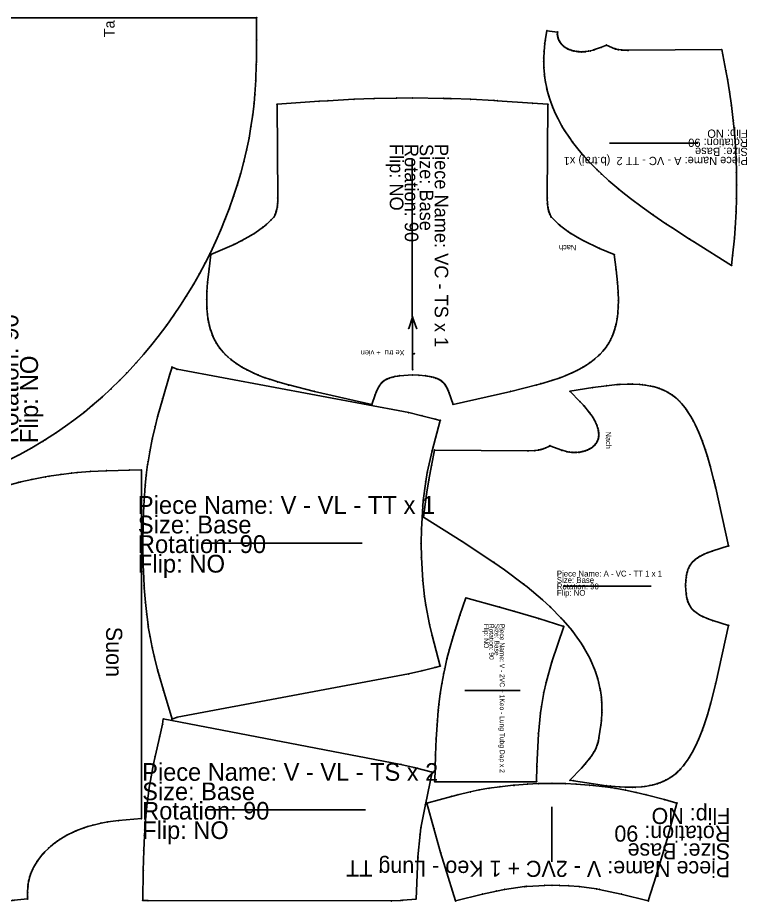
# Model space of a CAD drawing. Header units: metres. Extents: x 1 to 2725, y -3 to 1649.
# Drawn here: x 1363 to 2725, y -3 to 1649 of the extents above; entities that cross this region are included whole.
import ezdxf

# ---------------------------------------------------------------- set-up
doc = ezdxf.new("R2010")
doc.units = ezdxf.units.M

# ---------------------------------------------------------------- blocks, each defined once
blk = doc.blocks.new('5')
at = {"layer": '1'}
blk.add_lwpolyline([(1593.8, 805.4), (1593.8, 155.1), (1551.3, 151.4), (1531.1, 148.7), (1518.6, 146.5), (1503.7, 143), (1494.1, 140.3), (1488, 138.3), (1471.6, 132.1), (1467.4, 130.2), (1454.9, 124.1), (1451.2, 122), (1440.4, 115.4), (1437, 113), (1432.4, 109.7), (1424.3, 103.2), (1420.7, 100), (1413.4, 92.7), (1410.9, 90), (1410, 89), (1401.8, 78.7), (1399.8, 75.8), (1399.2, 75), (1394.3, 67), (1392.7, 64), (1390.6, 59.8), (1388.6, 55.2), (1387.4, 52.5), (1385.5, 46.9), (1384.7, 44), (1384, 41.1), (1383.3, 38.2), (1382.3, 32.1), (1382, 29.1), (1381.9, 27.5), (1381.4, 17.4), (1381.4, 8.7), (1381.5, 5), (1356.3, 2.5), (1353, 2.3), (1335, 1.3), (1321.6, 1.3), (731, 1.3), (731.3, 31.6), (732, 54.1), (733.1, 75), (734.3, 90.9), (736.8, 115.4), (738.3, 127.5), (741.9, 152.4), (746.3, 177.7), (750.7, 199.5), (755.3, 219.5), (757.4, 227.5), (762.9, 248), (768.5, 266.4), (771.8, 276.6), (779.2, 297.4), (785.9, 314.4), (790.2, 324.6), (798.5, 343.2), (808.3, 363), (813.1, 372.3), (823.3, 390.8), (835.1, 410.4), (842.5, 422), (855.7, 441.6), (869.6, 460.8), (870.6, 462.2), (884.4, 480), (900, 498.8), (904.7, 504.2), (919.9, 521.2), (937.2, 539.4), (941.9, 544.1), (959.1, 560.9), (978.2, 578.4), (981.8, 581.7), (1002.1, 599), (1022.8, 615.6), (1024.3, 616.8), (1044.1, 631.7), (1066, 647.3), (1069.1, 649.4), (1088.6, 662.3), (1111.6, 676.7), (1115.8, 679.2), (1135.2, 690.5), (1159.2, 703.6), (1164.2, 706.2), (1188.4, 718.4), (1213.1, 729.9), (1213.9, 730.3), (1238, 740.6), (1263.2, 750.6), (1264.8, 751.2), (1288.4, 759.6), (1313.8, 767.9), (1316.5, 768.8), (1339, 775.3), (1364.3, 781.9), (1368.7, 783), (1389.3, 787.6), (1414.3, 792.4), (1421.3, 793.6), (1443.9, 797), (1463.5, 799.5), (1473.7, 800.5), (1498.3, 802.4), (1528.3, 803.9), (1529, 803.9), (1571.3, 805)], close=True, dxfattribs=at)
at = {"layer": '2'}
for p in [(1593.8, 805.4), (1593.8, 155.1), (731, 1.3), (1321.6, 1.3), (1335, 1.3), (1381.5, 5)]:
    blk.add_point(p, dxfattribs=at)
at = {"layer": '3'}
for p in [(1421.3, 793.6), (1443.9, 797), (1463.5, 799.5), (1473.7, 800.5), (1498.3, 802.4), (1528.3, 803.9), (1529, 803.9), (1571.3, 805), (1364.3, 781.9), (1368.7, 783), (1389.3, 787.6), (1414.3, 792.4), (1313.8, 767.9), (1316.5, 768.8), (1339, 775.3), (1263.2, 750.6), (1264.8, 751.2), (1288.4, 759.6), (1213.1, 729.9), (1213.9, 730.3), (1238, 740.6), (1188.4, 718.4), (1159.2, 703.6), (1164.2, 706.2), (1115.8, 679.2), (1135.2, 690.5), (1088.6, 662.3), (1111.6, 676.7), (1066, 647.3), (1069.1, 649.4), (1044.1, 631.7), (1022.8, 615.6), (1024.3, 616.8), (1002.1, 599), (978.2, 578.4), (981.8, 581.7), (959.1, 560.9), (937.2, 539.4), (941.9, 544.1), (919.9, 521.2), (900, 498.8), (904.7, 504.2), (884.4, 480), (869.6, 460.8), (870.6, 462.2), (855.7, 441.6), (842.5, 422), (835.1, 410.4), (823.3, 390.8), (813.1, 372.3), (808.3, 363), (798.5, 343.2), (785.9, 314.4), (790.2, 324.6), (779.2, 297.4), (768.5, 266.4), (771.8, 276.6), (762.9, 248), (755.3, 219.5), (757.4, 227.5), (750.7, 199.5), (746.3, 177.7), (741.9, 152.4), (1531.1, 148.7), (1551.3, 151.4), (1488, 138.3), (1494.1, 140.3), (1503.7, 143), (1518.6, 146.5), (738.3, 127.5), (1451.2, 122), (1454.9, 124.1), (1467.4, 130.2), (1471.6, 132.1), (736.8, 115.4), (1420.7, 100), (1424.3, 103.2), (1432.4, 109.7), (1437, 113), (1440.4, 115.4), (734.3, 90.9), (1410, 89), (1410.9, 90), (1413.4, 92.7), (733.1, 75), (1394.3, 67), (1399.2, 75), (1399.8, 75.8), (1401.8, 78.7), (732, 54.1), (1387.4, 52.5), (1388.6, 55.2), (1390.6, 59.8), (1392.7, 64), (1383.3, 38.2), (1384, 41.1), (1384.7, 44), (1385.5, 46.9), (731.3, 31.6), (1381.4, 17.4), (1381.9, 27.5), (1382, 29.1), (1382.3, 32.1), (1353, 2.3), (1356.3, 2.5), (1381.4, 8.7)]:
    blk.add_point(p, dxfattribs=at)
at = {"layer": '7'}
blk.add_line((1165, 554.4), (1165, 148.6), dxfattribs=at)
at = {"layer": '1'}
for s, height, p in [('Flip: NO', 32.92, (1110.7, 667.5)), ('Rotation: 90', 32.916, (1146.9, 667.5)), ('Size: Base', 32.92, (1183.1, 667.5)), ('Piece Name: V - VC - Tung TS x 2', 32.916, (1219.3, 667.5))]:
    blk.add_text(s, height=height, rotation=270.0001, dxfattribs=at).set_placement(p)
at = {"layer": '8'}
for s, height, p in [('Suon', 30, (1528, 512.7)), ('Dap Ly ', 70, (1228.1, 446.2))]:
    blk.add_text(s, height=height, rotation=270, dxfattribs=at).set_placement(p)
blk = doc.blocks.new('6')
at = {"layer": '1'}
blk.add_lwpolyline([(1808.7, 1648.8), (1808.8, 1607.3), (1808.3, 1565.9), (1808.2, 1561.9), (1807.2, 1532.1), (1805.6, 1506.1), (1804.1, 1489.4), (1801.6, 1467.6), (1798.3, 1445.6), (1794.6, 1424.4), (1790, 1402), (1785, 1380.4), (1779.2, 1358.6), (1772.6, 1336.3), (1765.9, 1315.7), (1757.6, 1292.1), (1750.4, 1273.4), (1741.9, 1252.9), (1732.6, 1231.8), (1721.9, 1209.3), (1712.7, 1191), (1702, 1171.2), (1690.7, 1151.3), (1677.4, 1129.3), (1666.8, 1112.7), (1653.7, 1093.2), (1641, 1075.4), (1625.1, 1054.2), (1613.4, 1039.5), (1598.1, 1021.1), (1584.2, 1005.2), (1566.3, 985.9), (1553.4, 972.6), (1536.9, 956.5), (1521, 941.9), (1502.6, 925.8), (1487.3, 913.2), (1467.4, 897.9), (1452.1, 886.7), (1435.3, 875.1), (1414.8, 861.8), (1410.1, 858.9), (1389, 846.4), (1366.7, 834), (1362.1, 831.6), (1339.6, 820.3), (1316.7, 809.6), (1312.3, 807.6), (1289.1, 797.9), (1265.8, 789), (1260.8, 787.2), (1237.8, 779.4), (1214.3, 772.4), (1208.1, 770.6), (1186, 765), (1162.6, 759.7), (1136.7, 754.7), (1116.7, 751.4), (1088.5, 747.5), (1070.6, 745.4), (1042, 742.7), (1024.4, 741.4), (999.6, 739.9), (993.4, 739.6), (964, 738.9), (948.3, 738.7), (886.4, 738.2), (886.4, 1388.8), (935.1, 1390.8), (973.3, 1394), (984.4, 1395.6), (1008, 1400), (1010.4, 1400.5), (1033, 1407), (1037.7, 1408.6), (1046.2, 1411.9), (1055, 1415.7), (1064.6, 1420.5), (1070.3, 1423.6), (1077.1, 1427.8), (1082, 1431.1), (1089.5, 1436.7), (1092.3, 1439), (1097.5, 1443.6), (1100, 1446.1), (1104.5, 1450.9), (1106.7, 1453.4), (1110.5, 1458.2), (1112.6, 1461.2), (1116.2, 1466.8), (1117.9, 1469.6), (1120.4, 1474.4), (1122.5, 1478.7), (1125.4, 1485.4), (1128, 1492.4), (1130.2, 1499.5), (1132.2, 1507.3), (1133.2, 1511.6), (1135.3, 1523.7), (1136.3, 1531.3), (1137.7, 1550.4), (1140.2, 1628.1), (1140.6, 1648.8)], close=True, dxfattribs=at)
at = {"layer": '2'}
for p in [(1140.6, 1648.8), (1808.7, 1648.8), (886.4, 1388.8), (886.4, 738.2)]:
    blk.add_point(p, dxfattribs=at)
at = {"layer": '3'}
for p in [(1140.2, 1628.1), (1808.8, 1607.3), (1808.2, 1561.9), (1808.3, 1565.9), (1137.7, 1550.4), (1135.3, 1523.7), (1136.3, 1531.3), (1807.2, 1532.1), (1132.2, 1507.3), (1133.2, 1511.6), (1805.6, 1506.1), (1128, 1492.4), (1130.2, 1499.5), (1804.1, 1489.4), (1120.4, 1474.4), (1122.5, 1478.7), (1125.4, 1485.4), (1110.5, 1458.2), (1112.6, 1461.2), (1116.2, 1466.8), (1117.9, 1469.6), (1801.6, 1467.6), (1092.3, 1439), (1097.5, 1443.6), (1100, 1446.1), (1104.5, 1450.9), (1106.7, 1453.4), (1798.3, 1445.6), (1070.3, 1423.6), (1077.1, 1427.8), (1082, 1431.1), (1089.5, 1436.7), (1794.6, 1424.4), (1033, 1407), (1037.7, 1408.6), (1046.2, 1411.9), (1055, 1415.7), (1064.6, 1420.5), (935.1, 1390.8), (973.3, 1394), (984.4, 1395.6), (1008, 1400), (1010.4, 1400.5), (1790, 1402), (1785, 1380.4), (1779.2, 1358.6), (1772.6, 1336.3), (1765.9, 1315.7), (1757.6, 1292.1), (1750.4, 1273.4), (1741.9, 1252.9), (1732.6, 1231.8), (1721.9, 1209.3), (1712.7, 1191), (1702, 1171.2), (1690.7, 1151.3), (1677.4, 1129.3), (1666.8, 1112.7), (1653.7, 1093.2), (1641, 1075.4), (1625.1, 1054.2), (1613.4, 1039.5), (1598.1, 1021.1), (1584.2, 1005.2), (1566.3, 985.9), (1553.4, 972.6), (1521, 941.9), (1536.9, 956.5), (1502.6, 925.8), (1487.3, 913.2), (1467.4, 897.9), (1452.1, 886.7), (1414.8, 861.8), (1435.3, 875.1), (1389, 846.4), (1410.1, 858.9), (1362.1, 831.6), (1366.7, 834), (1316.7, 809.6), (1339.6, 820.3), (1289.1, 797.9), (1312.3, 807.6), (1237.8, 779.4), (1260.8, 787.2), (1265.8, 789), (1186, 765), (1208.1, 770.6), (1214.3, 772.4), (1070.6, 745.4), (1088.5, 747.5), (1116.7, 751.4), (1136.7, 754.7), (1162.6, 759.7), (948.3, 738.7), (964, 738.9), (993.4, 739.6), (999.6, 739.9), (1024.4, 741.4), (1042, 742.7)]:
    blk.add_point(p, dxfattribs=at)
at = {"layer": '4'}
blk.add_point((1136.3, 1531.3, 7), dxfattribs=at)
at = {"layer": '7'}
blk.add_line((1345.7, 980.2), (1345.7, 1470.4), dxfattribs=at)
at = {"layer": '1'}
for s, p in [('Piece Name: V - VC - Tung Dap TT  x 1', (1290.6, 854.9)), ('Rotation: 90', (1364.1, 854.9)), ('Size: Base', (1327.3, 854.9)), ('Flip: NO', (1400.8, 854.9))]:
    blk.add_text(s, height=33.4, rotation=90, dxfattribs=at).set_placement(p)
at = {"layer": '8'}
for s, height, p in [('Ta ', 20, (1543.7, 1612.4)), ('Dap ly', 70, (1213.2, 1069.2)), ('Suon', 50, (987.7, 988.2))]:
    blk.add_text(s, height=height, rotation=90, dxfattribs=at).set_placement(p)
blk = doc.blocks.new('7')
at = {"layer": '1'}
blk.add_lwpolyline([(2151.5, 897.6), (2136.3, 840.7), (2127.4, 800.8), (2124.4, 783.8), (2119.8, 748.2), (2118.9, 738), (2116.5, 694.9), (2115.7, 668.5), (2116.5, 642.2), (2118.9, 599.1), (2122.1, 569.1), (2124.4, 553.2), (2131.5, 516.8), (2136.3, 496.4), (2151.4, 439.5), (2141.8, 436.8), (2117.2, 430.8), (2092.5, 424.9), (1660.4, 343.9), (1651, 340.2), (1634.8, 394.3), (1627, 421.9), (1624.1, 432.6), (1617.8, 457.7), (1614, 474.3), (1610, 494), (1606.7, 512.9), (1606.2, 516.6), (1603.6, 535.6), (1601.2, 558.2), (1599.1, 585.3), (1598.8, 589.4), (1597.4, 616), (1596.9, 627.5), (1596.4, 659.2), (1596.3, 668.6), (1596.8, 706.8), (1596.9, 709.6), (1598.3, 738.7), (1598.8, 747.7), (1601, 776.1), (1602.9, 795.7), (1605.4, 815.3), (1606.2, 820.5), (1609.3, 839.3), (1614, 862.8), (1619.4, 885.9), (1624.1, 904.5), (1633.6, 938.7), (1647.1, 984), (1651.1, 997), (1660.4, 993.2), (2092.6, 912.2), (2117.2, 906.3), (2141.8, 900.3)], close=True, dxfattribs=at)
at = {"layer": '2'}
for p in [(1651.1, 997), (1660.4, 993.2), (2092.6, 912.2), (2141.8, 900.3), (2151.5, 897.6), (1596.3, 668.6), (2115.7, 668.5), (2141.8, 436.8), (2151.4, 439.5), (2092.5, 424.9), (1651, 340.2), (1660.4, 343.9)]:
    blk.add_point(p, dxfattribs=at)
at = {"layer": '3'}
for p in [(1647.1, 984), (1633.6, 938.7), (1624.1, 904.5), (2117.2, 906.3), (1619.4, 885.9), (1614, 862.8), (1609.3, 839.3), (2136.3, 840.7), (1605.4, 815.3), (1606.2, 820.5), (1602.9, 795.7), (2127.4, 800.8), (2124.4, 783.8), (1601, 776.1), (1598.8, 747.7), (2119.8, 748.2), (1598.3, 738.7), (2118.9, 738), (1596.8, 706.8), (1596.9, 709.6), (2116.5, 694.9), (1596.4, 659.2), (2116.5, 642.2), (1596.9, 627.5), (1597.4, 616), (2118.9, 599.1), (1598.8, 589.4), (1599.1, 585.3), (2122.1, 569.1), (1601.2, 558.2), (2124.4, 553.2), (1603.6, 535.6), (1606.2, 516.6), (1606.7, 512.9), (2131.5, 516.8), (2136.3, 496.4), (1610, 494), (1614, 474.3), (1617.8, 457.7), (1624.1, 432.6), (2117.2, 430.8), (1627, 421.9), (1634.8, 394.3)]:
    blk.add_point(p, dxfattribs=at)
at = {"layer": '4'}
blk.add_point((2115.7, 668.5, 7), dxfattribs=at)
at = {"layer": '7'}
blk.add_line((2005.8, 668.6), (1706.2, 668.6), dxfattribs=at)
at = {"layer": '1'}
for s, height, p in [('Piece Name: V - VL - TT x 1', 33.213, (1587, 723.4)), ('Size: Base', 33.21, (1587, 686.8)), ('Rotation: 90', 33.213, (1587, 650.3)), ('Flip: NO', 33.21, (1587, 613.8))]:
    blk.add_text(s, height=height, dxfattribs=at).set_placement(p)
blk = doc.blocks.new('8')
at = {"layer": '1'}
blk.add_lwpolyline([(1634.6, 340.8), (2078, 256), (2102.6, 250), (2136.4, 241.7), (2123.7, 181.3), (2115.6, 137.8), (2113.9, 125.8), (2109.9, 83.4), (2109.8, 81.2), (2106.5, 4.9), (2081.4, 2.5), (2078.3, 2.2), (2060.3, 1.3), (1606.3, 2.1), (1596.3, 2.4), (1597.1, 57.9), (1598.2, 95.4), (1599.5, 123.5), (1600.1, 133.6), (1602.1, 160), (1604.5, 183.5), (1607.5, 206.9), (1607.8, 209.1), (1611.7, 232.6), (1616.5, 257.3), (1619.3, 270.6), (1627.9, 308.5), (1633.2, 330.9)], close=True, dxfattribs=at)
at = {"layer": '2'}
for p in [(1633.2, 330.9), (1634.6, 340.8), (2078, 256), (2136.4, 241.7), (1596.3, 2.4), (1606.3, 2.1), (2060.3, 1.3), (2106.5, 4.9)]:
    blk.add_point(p, dxfattribs=at)
at = {"layer": '3'}
for p in [(1627.9, 308.5), (1619.3, 270.6), (1616.5, 257.3), (2102.6, 250), (1611.7, 232.6), (1607.5, 206.9), (1607.8, 209.1), (1604.5, 183.5), (2123.7, 181.3), (1602.1, 160), (1600.1, 133.6), (2115.6, 137.8), (1599.5, 123.5), (2113.9, 125.8), (1598.2, 95.4), (2109.9, 83.4), (2109.8, 81.2), (1597.1, 57.9), (2078.3, 2.2), (2081.4, 2.5)]:
    blk.add_point(p, dxfattribs=at)
at = {"layer": '7'}
blk.add_line((2011.8, 171.2), (1712.8, 171.2), dxfattribs=at)
at = {"layer": '1'}
for s, p in [('Piece Name: V - VL - TS x 2', (1595.3, 225.5)), ('Size: Base', (1595.3, 189.3)), ('Rotation: 90', (1595.3, 153.1)), ('Flip: NO', (1595.3, 116.9))]:
    blk.add_text(s, height=32.9, dxfattribs=at).set_placement(p)
blk = doc.blocks.new('9')
at = {"layer": '1'}
blk.add_lwpolyline([(2141.2, 223.7), (2142.6, 273.7), (2143.9, 303.6), (2145.5, 329.3), (2147.8, 356.3), (2149.1, 368), (2151.6, 388.2), (2154.5, 406.5), (2158, 426.1), (2159.8, 434.6), (2163.9, 452.8), (2168.6, 470.8), (2175.4, 494.4), (2179.1, 506.5), (2188.2, 534.4), (2199.3, 566.6), (2262.3, 549.4), (2290.7, 541.4), (2335.3, 528), (2382.1, 513.4), (2359.8, 447.2), (2349, 408.6), (2344.8, 390.4), (2340.2, 364.1), (2338.6, 352.1), (2334.9, 313.1), (2332, 252.5), (2331.3, 223.7)], close=True, dxfattribs=at)
at = {"layer": '2'}
for p in [(2199.3, 566.6), (2382.1, 513.4), (2141.2, 223.7), (2331.3, 223.7)]:
    blk.add_point(p, dxfattribs=at)
at = {"layer": '3'}
for p in [(2262.3, 549.4), (2188.2, 534.4), (2290.7, 541.4), (2335.3, 528), (2179.1, 506.5), (2175.4, 494.4), (2168.6, 470.8), (2163.9, 452.8), (2359.8, 447.2), (2159.8, 434.6), (2158, 426.1), (2154.5, 406.5), (2349, 408.6), (2151.6, 388.2), (2344.8, 390.4), (2149.1, 368), (2340.2, 364.1), (2147.8, 356.3), (2338.6, 352.1), (2145.5, 329.3), (2143.9, 303.6), (2334.9, 313.1), (2142.6, 273.7), (2332, 252.5)]:
    blk.add_point(p, dxfattribs=at)
at = {"layer": '4'}
for p in [(2154.5, 406.5, 7), (2146.3, 338, 7)]:
    blk.add_point(p, dxfattribs=at)
at = {"layer": '7'}
blk.add_line((2197.2, 394.1), (2300.8, 394.1), dxfattribs=at)
at = {"layer": '1'}
for s, p in [('Flip: NO', (2233, 518.3)), ('Rotation: 90', (2242.9, 518.3)), ('Size: Base', (2252.8, 518.3)), ('Piece Name: V - 2VC + 1Keo - Lung Tubg Dap x 2', (2262.7, 518.3))]:
    blk.add_text(s, height=9, rotation=270.0001, dxfattribs=at).set_placement(p)
blk = doc.blocks.new('10')
at = {"layer": '1'}
blk.add_lwpolyline([(2593.3, 183.8), (2576, 120.9), (2567.7, 91.9), (2554.4, 48), (2539.8, 1.3), (2489.4, 14.2), (2448.3, 22.9), (2443.2, 23.8), (2411.1, 28), (2391.3, 29.7), (2373.5, 30.4), (2360, 30.6), (2346.5, 30.4), (2313, 28.4), (2308.9, 28), (2271.7, 22.9), (2256.3, 19.9), (2230.6, 14.2), (2180.2, 1.3), (2160.8, 63.6), (2152.3, 91.9), (2139.6, 136.7), (2126.7, 183.8), (2172.5, 196.2), (2184.4, 199.3), (2207.5, 204.8), (2224.1, 208.3), (2242.5, 211.7), (2262.8, 214.5), (2287.7, 217.1), (2289.8, 217.3), (2314.5, 219.3), (2334.4, 220.3), (2360, 220.7), (2385.5, 220.3), (2404.6, 219.3), (2430.2, 217.3), (2453.5, 214.9), (2470, 212.8), (2477.5, 211.7), (2497.1, 208.1), (2517.1, 203.8), (2535.6, 199.3), (2569.8, 190.3)], close=True, dxfattribs=at)
at = {"layer": '2'}
for p in [(2360, 220.7), (2126.7, 183.8), (2593.3, 183.8), (2360, 30.6), (2180.2, 1.3), (2539.8, 1.3)]:
    blk.add_point(p, dxfattribs=at)
at = {"layer": '3'}
for p in [(2287.7, 217.1), (2289.8, 217.3), (2314.5, 219.3), (2334.4, 220.3), (2385.5, 220.3), (2404.6, 219.3), (2430.2, 217.3), (2453.5, 214.9), (2184.4, 199.3), (2207.5, 204.8), (2224.1, 208.3), (2242.5, 211.7), (2262.8, 214.5), (2470, 212.8), (2477.5, 211.7), (2497.1, 208.1), (2517.1, 203.8), (2535.6, 199.3), (2172.5, 196.2), (2569.8, 190.3), (2139.6, 136.7), (2576, 120.9), (2152.3, 91.9), (2567.7, 91.9), (2160.8, 63.6), (2554.4, 48), (2256.3, 19.9), (2271.7, 22.9), (2308.9, 28), (2313, 28.4), (2346.5, 30.4), (2373.5, 30.4), (2391.3, 29.7), (2411.1, 28), (2443.2, 23.8), (2448.3, 22.9), (2230.6, 14.2), (2489.4, 14.2)]:
    blk.add_point(p, dxfattribs=at)
at = {"layer": '4'}
blk.add_point((2360, 30.6, 7), dxfattribs=at)
at = {"layer": '7'}
blk.add_line((2359.9, 176.7), (2359.9, 74.6), dxfattribs=at)
at = {"layer": '1'}
for s, p in [('Flip: NO', (2693, 174.6)), ('Rotation: 90', (2692.9, 141.6)), ('Size: Base', (2692.9, 108.6)), ('Piece Name: V - 2VC + 1 Keo - Lung TT', (2692.8, 75.6))]:
    blk.add_text(s, height=30, rotation=179.8933, dxfattribs=at).set_placement(p)
blk = doc.blocks.new('11')
at = {"layer": '1'}
blk.add_lwpolyline([(2352.6, 1487.3), (2351.3, 1312.4), (2351.6, 1301.8), (2351.7, 1301), (2352.5, 1294.8), (2352.7, 1293.8), (2353.2, 1291.4), (2354.1, 1287.7), (2354.7, 1285.8), (2355.8, 1282.8), (2356.4, 1281.3), (2358.3, 1277.1), (2372.7, 1263.4), (2374.2, 1262.1), (2386.6, 1252.3), (2389.8, 1250.1), (2394.5, 1246.9), (2410, 1237.6), (2418.4, 1233.1), (2449, 1218.5), (2476.2, 1206.9), (2479.7, 1178.7), (2482.3, 1154.7), (2483.5, 1136.6), (2484, 1121.3), (2483.7, 1109.5), (2483, 1098.3), (2482.1, 1090.7), (2481.6, 1087.4), (2479.7, 1077.2), (2478.6, 1072.9), (2476.8, 1066.5), (2474.9, 1060.9), (2472.8, 1055.5), (2470.4, 1050.2), (2468.7, 1046.7), (2466, 1041.9), (2463, 1037.2), (2460.9, 1034.2), (2456.6, 1028.7), (2455.1, 1026.9), (2449.8, 1021.2), (2447, 1018.5), (2439.6, 1012), (2438.8, 1011.4), (2430.6, 1005.2), (2424.8, 1001.2), (2418.2, 997.2), (2407.6, 991.2), (2398, 986.6), (2397.1, 986.2), (2384.7, 980.9), (2375.3, 977.3), (2359.8, 972.2), (2339.1, 966.1), (2331.5, 964), (2283, 951.6), (2175.6, 927.6), (2167.6, 950.3), (2166.5, 953), (2165.1, 956), (2163, 960.1), (2162.1, 961.7), (2160.8, 963.7), (2160.1, 964.7), (2159.1, 966), (2158.1, 967.2), (2157, 968.3), (2156.2, 969.1), (2155.6, 969.6), (2155, 970.2), (2153.3, 971.5), (2152.9, 971.8), (2152, 972.4), (2150.2, 973.4), (2149.6, 973.8), (2148.4, 974.4), (2145.8, 975.6), (2143.9, 976.4), (2142.3, 976.9), (2138.4, 978.1), (2135.6, 978.9), (2132.7, 979.5), (2126.8, 980.5), (2124, 980.9), (2111.9, 981.9), (2099.8, 982.4), (2075.6, 980.9), (2072.8, 980.5), (2067.1, 979.6), (2064.3, 978.9), (2061.5, 978.2), (2057.4, 976.9), (2056, 976.4), (2052.6, 975.1), (2051, 974.3), (2050, 973.8), (2048, 972.6), (2046.7, 971.8), (2045.5, 970.8), (2044.3, 969.9), (2044, 969.6), (2042.8, 968.5), (2042.1, 967.7), (2040.7, 966.2), (2040.4, 965.8), (2038.8, 963.7), (2038.6, 963.4), (2036.7, 960.1), (2036, 958.8), (2034.6, 956), (2032.2, 950.6), (2029.9, 945.1), (2024.1, 927.6), (1916.6, 951.6), (1869, 963.8), (1868.2, 964), (1848.4, 969.6), (1833.2, 974.3), (1824.3, 977.3), (1811.8, 982.1), (1802.6, 986.2), (1791, 991.8), (1784, 995.7), (1781.4, 997.2), (1771.2, 1003.6), (1767.3, 1006.4), (1760.8, 1011.4), (1755, 1016.3), (1750.6, 1020.4), (1746.4, 1024.8), (1743, 1028.7), (1740.1, 1032.3), (1736.9, 1036.8), (1733.9, 1041.5), (1731.2, 1046.2), (1731, 1046.7), (1727.1, 1054.9), (1726.4, 1056.6), (1723.1, 1065.7), (1722.8, 1066.5), (1720.3, 1075.9), (1719.4, 1080.1), (1718, 1087.4), (1716.9, 1096), (1716.1, 1106), (1715.9, 1109.5), (1715.7, 1122.8), (1716.1, 1137.7), (1717.4, 1154.7), (1720.1, 1180.2), (1723.5, 1206.9), (1766.9, 1225.9), (1781.3, 1233.1), (1798.3, 1242.6), (1805.2, 1246.9), (1814.7, 1253.6), (1821, 1258.4), (1827, 1263.4), (1835.7, 1271.6), (1841.3, 1277.1), (1843.2, 1281.3), (1843.9, 1282.8), (1845.2, 1286.8), (1845.8, 1288.8), (1846.5, 1291.4), (1847.2, 1294.8), (1847.6, 1297.9), (1848, 1301.8), (1848.2, 1305.2), (1848.3, 1312.4), (1847, 1487.3), (1925.4, 1492.9), (1941.8, 1494), (1990.4, 1496.6), (2027.8, 1498), (2069.9, 1498.8), (2099.8, 1499.1), (2157.7, 1498.4), (2171.8, 1498), (2208.3, 1496.7), (2251.6, 1494.4), (2257.9, 1494), (2323.8, 1489.4)], close=True, dxfattribs=at)
at = {"layer": '2'}
for p in [(1847, 1487.3), (2099.8, 1499.1), (2352.6, 1487.3), (1848.3, 1312.4), (2351.3, 1312.4), (1841.3, 1277.1), (2358.3, 1277.1), (1723.5, 1206.9), (2476.2, 1206.9), (2099.8, 1090.3), (2099.8, 1090.3), (2092.7, 1069.4), (2107.3, 1069.6), (2099.8, 1021.9), (2099.8, 1021.9), (2103.3, 1021.9), (2099.8, 992.4), (2099.8, 982.4), (1916.6, 951.6), (2283, 951.6), (2024.1, 927.6), (2175.6, 927.6)]:
    blk.add_point(p, dxfattribs=at)
at = {"layer": '3'}
for p in [(1925.4, 1492.9), (1941.8, 1494), (1990.4, 1496.6), (2027.8, 1498), (2069.9, 1498.8), (2157.7, 1498.4), (2171.8, 1498), (2208.3, 1496.7), (2251.6, 1494.4), (2257.9, 1494), (2323.8, 1489.4), (1848.2, 1305.2), (1845.8, 1288.8), (1846.5, 1291.4), (1847.2, 1294.8), (1847.6, 1297.9), (1848, 1301.8), (2351.6, 1301.8), (2351.7, 1301), (2352.5, 1294.8), (2352.7, 1293.8), (2353.2, 1291.4), (1843.2, 1281.3), (1843.9, 1282.8), (1845.2, 1286.8), (2354.1, 1287.7), (2354.7, 1285.8), (2355.8, 1282.8), (2356.4, 1281.3), (1821, 1258.4), (1827, 1263.4), (1835.7, 1271.6), (2372.7, 1263.4), (2374.2, 1262.1), (1798.3, 1242.6), (1805.2, 1246.9), (1814.7, 1253.6), (2386.6, 1252.3), (2389.8, 1250.1), (2394.5, 1246.9), (1766.9, 1225.9), (1781.3, 1233.1), (2410, 1237.6), (2418.4, 1233.1), (2449, 1218.5), (1720.1, 1180.2), (2479.7, 1178.7), (1717.4, 1154.7), (2482.3, 1154.7), (1716.1, 1137.7), (2483.5, 1136.6), (1715.7, 1122.8), (1715.9, 1109.5), (2483.7, 1109.5), (2484, 1121.3), (1716.1, 1106), (1716.9, 1096), (2482.1, 1090.7), (2483, 1098.3), (1718, 1087.4), (1719.4, 1080.1), (1720.3, 1075.9), (2479.7, 1077.2), (2481.6, 1087.4), (1722.8, 1066.5), (1723.1, 1065.7), (2474.9, 1060.9), (2476.8, 1066.5), (2478.6, 1072.9), (1726.4, 1056.6), (1727.1, 1054.9), (1731, 1046.7), (1731.2, 1046.2), (1733.9, 1041.5), (2466, 1041.9), (2468.7, 1046.7), (2470.4, 1050.2), (2472.8, 1055.5), (1736.9, 1036.8), (1740.1, 1032.3), (1743, 1028.7), (1746.4, 1024.8), (2455.1, 1026.9), (2456.6, 1028.7), (2460.9, 1034.2), (2463, 1037.2), (1750.6, 1020.4), (1755, 1016.3), (1760.8, 1011.4), (2438.8, 1011.4), (2439.6, 1012), (2447, 1018.5), (2449.8, 1021.2), (1767.3, 1006.4), (1771.2, 1003.6), (1781.4, 997.2), (1784, 995.7), (1791, 991.8), (2407.6, 991.2), (2418.2, 997.2), (2424.8, 1001.2), (2430.6, 1005.2), (1802.6, 986.2), (1811.8, 982.1), (1824.3, 977.3), (2052.6, 975.1), (2056, 976.4), (2057.4, 976.9), (2061.5, 978.2), (2064.3, 978.9), (2067.1, 979.6), (2072.8, 980.5), (2075.6, 980.9), (2111.9, 981.9), (2124, 980.9), (2126.8, 980.5), (2132.7, 979.5), (2135.6, 978.9), (2138.4, 978.1), (2142.3, 976.9), (2143.9, 976.4), (2145.8, 975.6), (2375.3, 977.3), (2384.7, 980.9), (2397.1, 986.2), (2398, 986.6), (1833.2, 974.3), (1848.4, 969.6), (1868.2, 964), (1869, 963.8), (2036, 958.8), (2036.7, 960.1), (2038.6, 963.4), (2038.8, 963.7), (2040.4, 965.8), (2040.7, 966.2), (2042.1, 967.7), (2042.8, 968.5), (2044, 969.6), (2044.3, 969.9), (2045.5, 970.8), (2046.7, 971.8), (2048, 972.6), (2050, 973.8), (2051, 974.3), (2148.4, 974.4), (2149.6, 973.8), (2150.2, 973.4), (2152, 972.4), (2152.9, 971.8), (2153.3, 971.5), (2155, 970.2), (2155.6, 969.6), (2156.2, 969.1), (2157, 968.3), (2158.1, 967.2), (2159.1, 966), (2160.1, 964.7), (2160.8, 963.7), (2162.1, 961.7), (2163, 960.1), (2331.5, 964), (2339.1, 966.1), (2359.8, 972.2), (2029.9, 945.1), (2032.2, 950.6), (2034.6, 956), (2165.1, 956), (2166.5, 953), (2167.6, 950.3)]:
    blk.add_point(p, dxfattribs=at)
at = {"layer": '4'}
for p in [(1841.3, 1277.1, 7), (2358.3, 1277.1, 7), (1723.7, 1207, 7), (2475.9, 1207, 7), (1916.6, 951.6, 7), (2283, 951.6, 7)]:
    blk.add_point(p, dxfattribs=at)
at = {"layer": '7'}
blk.add_line((2099.2, 1385.7), (2099.2, 1090.7), dxfattribs=at)
at = {"layer": '8'}
blk.add_line((2099.8, 1090.3), (2107.3, 1069.6), dxfattribs=at)
for points in [[(2099.8, 992.4), (2099.8, 1090.3), (2092.7, 1069.4)], [(2099.8, 1021.9), (2103.3, 1021.9), (2099.8, 1021.9)]]:
    blk.add_lwpolyline(points, dxfattribs=at)
at = {"layer": '1'}
for s, height, p in [('Flip: NO', 25.38, (2057.4, 1413.3)), ('Rotation: 90', 25.376, (2085.3, 1413.3)), ('Size: Base', 25.38, (2113.2, 1413.3)), ('Piece Name: VC - TS x 1', 25.376, (2141.1, 1413.3))]:
    blk.add_text(s, height=height, rotation=270, dxfattribs=at).set_placement(p)
at = {"layer": '8'}
for s, p in [('Nach', (2405.3, 1224.8)), ('Xe tru  + vien', (2084.8, 1029.1))]:
    blk.add_text(s, height=10, rotation=180.4814, dxfattribs=at).set_placement(p)
blk = doc.blocks.new('12')
at = {"layer": '1'}
blk.add_lwpolyline([(2350.6, 1624.4), (2370.4, 1622), (2370.2, 1618.2), (2370.2, 1617.9), (2370.3, 1617.1), (2370.4, 1615.6), (2370.5, 1615.1), (2370.7, 1614), (2371.1, 1612.3), (2371.2, 1611.9), (2371.8, 1609.8), (2372.1, 1608.9), (2373, 1606.9), (2373.3, 1606.2), (2373.6, 1605.7), (2374.1, 1604.6), (2375, 1603.2), (2375.7, 1602.1), (2376.7, 1600.8), (2377.2, 1600.1), (2377.7, 1599.5), (2379.4, 1597.7), (2380.1, 1597.1), (2382, 1595.5), (2382.7, 1594.9), (2384.3, 1593.7), (2385.7, 1592.8), (2387.9, 1591.5), (2389.4, 1590.7), (2391.5, 1589.8), (2393.6, 1589), (2396.4, 1588), (2397.9, 1587.5), (2400.3, 1586.9), (2402.7, 1586.4), (2405.2, 1585.9), (2408.8, 1585.5), (2410.2, 1585.3), (2415.2, 1585.1), (2417.7, 1585.2), (2421.4, 1585.4), (2422.7, 1585.5), (2428.5, 1586.4), (2431.4, 1587), (2437.1, 1588.5), (2439.7, 1589.3), (2452.2, 1593.8), (2461.7, 1597.6), (2477.5, 1590.9), (2478.6, 1590.6), (2479.6, 1590.3), (2483.4, 1589.5), (2484.6, 1589.3), (2489.4, 1588.6), (2490.6, 1588.5), (2500.4, 1588.2), (2502.8, 1588.1), (2676.9, 1589.5), (2684.8, 1550), (2687.8, 1533.9), (2691.6, 1510.3), (2695.1, 1484.9), (2698.4, 1457.3), (2700.4, 1435.6), (2702.4, 1408.4), (2703.6, 1386.2), (2704.4, 1359.8), (2704.7, 1336.6), (2704.4, 1311), (2703.6, 1287.1), (2701.9, 1256.3), (2700.4, 1237.7), (2697.2, 1204.9), (2695.3, 1186.8), (2625.9, 1230.3), (2617, 1235.9), (2584, 1257.2), (2572.8, 1264.6), (2548.3, 1281.2), (2528.1, 1295.5), (2506.9, 1311.3), (2488.9, 1325.5), (2484.7, 1328.9), (2466.4, 1344.5), (2452.3, 1357.3), (2444.2, 1365.1), (2430.7, 1378.7), (2419.8, 1390.6), (2408.4, 1404.1), (2398.4, 1416.9), (2392.6, 1425.1), (2383.6, 1438.7), (2378.7, 1446.8), (2371.4, 1460.2), (2366.9, 1469.4), (2361.6, 1481.4), (2357.3, 1492.9), (2354.2, 1502.6), (2350.6, 1515.8), (2350.3, 1517.4), (2347.9, 1529), (2346.3, 1539.6), (2346, 1542.9), (2344.9, 1555.7), (2344.6, 1566.6), (2344.7, 1573.6), (2345.3, 1586.2), (2346.7, 1600.4), (2347.5, 1606.6)], close=True, dxfattribs=at)
at = {"layer": '2'}
for p in [(2350.6, 1624.4), (2370.4, 1622), (2461.7, 1597.6), (2502.8, 1588.1), (2676.9, 1589.5), (2695.3, 1186.8)]:
    blk.add_point(p, dxfattribs=at)
at = {"layer": '3'}
for p in [(2347.5, 1606.6), (2370.2, 1618.2), (2370.2, 1617.9), (2370.3, 1617.1), (2370.4, 1615.6), (2370.5, 1615.1), (2370.7, 1614), (2371.1, 1612.3), (2371.2, 1611.9), (2371.8, 1609.8), (2372.1, 1608.9), (2373, 1606.9), (2373.3, 1606.2), (2373.6, 1605.7), (2374.1, 1604.6), (2375, 1603.2), (2345.3, 1586.2), (2346.7, 1600.4), (2375.7, 1602.1), (2376.7, 1600.8), (2377.2, 1600.1), (2377.7, 1599.5), (2379.4, 1597.7), (2380.1, 1597.1), (2382, 1595.5), (2382.7, 1594.9), (2384.3, 1593.7), (2385.7, 1592.8), (2387.9, 1591.5), (2389.4, 1590.7), (2391.5, 1589.8), (2393.6, 1589), (2396.4, 1588), (2397.9, 1587.5), (2400.3, 1586.9), (2402.7, 1586.4), (2405.2, 1585.9), (2428.5, 1586.4), (2431.4, 1587), (2437.1, 1588.5), (2439.7, 1589.3), (2452.2, 1593.8), (2477.5, 1590.9), (2478.6, 1590.6), (2479.6, 1590.3), (2483.4, 1589.5), (2484.6, 1589.3), (2489.4, 1588.6), (2490.6, 1588.5), (2500.4, 1588.2), (2344.7, 1573.6), (2408.8, 1585.5), (2410.2, 1585.3), (2415.2, 1585.1), (2417.7, 1585.2), (2421.4, 1585.4), (2422.7, 1585.5), (2344.6, 1566.6), (2344.9, 1555.7), (2346, 1542.9), (2346.3, 1539.6), (2684.8, 1550), (2347.9, 1529), (2687.8, 1533.9), (2350.3, 1517.4), (2350.6, 1515.8), (2691.6, 1510.3), (2354.2, 1502.6), (2357.3, 1492.9), (2361.6, 1481.4), (2695.1, 1484.9), (2366.9, 1469.4), (2371.4, 1460.2), (2698.4, 1457.3), (2378.7, 1446.8), (2383.6, 1438.7), (2392.6, 1425.1), (2700.4, 1435.6), (2398.4, 1416.9), (2408.4, 1404.1), (2702.4, 1408.4), (2419.8, 1390.6), (2430.7, 1378.7), (2703.6, 1386.2), (2444.2, 1365.1), (2452.3, 1357.3), (2704.4, 1359.8), (2466.4, 1344.5), (2484.7, 1328.9), (2488.9, 1325.5), (2704.7, 1336.6), (2506.9, 1311.3), (2704.4, 1311), (2528.1, 1295.5), (2548.3, 1281.2), (2703.6, 1287.1), (2572.8, 1264.6), (2584, 1257.2), (2701.9, 1256.3), (2617, 1235.9), (2625.9, 1230.3), (2700.4, 1237.7), (2697.2, 1204.9)]:
    blk.add_point(p, dxfattribs=at)
at = {"layer": '4'}
for p in [(2461.9, 1597.5, 7), (2426.6, 1383.2, 7), (2447, 1362.4, 7)]:
    blk.add_point(p, dxfattribs=at)
at = {"layer": '7'}
blk.add_line((2632.1, 1414.8), (2467.5, 1414.8), dxfattribs=at)
at = {"layer": '1'}
for s, height, p in [('Flip: NO', 15.41, (2725.5, 1440.2)), ('Rotation: 90', 15.414, (2725.5, 1423.2)), ('Size: Base', 15.41, (2725.5, 1406.3)), ('Piece Name: A - VC - TT 2  (b.trai) x1', 15.414, (2725.5, 1389.3))]:
    blk.add_text(s, height=height, rotation=179.9998, dxfattribs=at).set_placement(p)
blk = doc.blocks.new('13')
at = {"layer": '1'}
blk.add_lwpolyline([(2141.1, 842.2), (2315.2, 840.9), (2327.5, 841.3), (2328.6, 841.4), (2334.6, 842.2), (2335.8, 842.5), (2338.4, 843.1), (2340.5, 843.7), (2344, 844.8), (2347.4, 846.2), (2355.2, 849.8), (2356.3, 850.3), (2378.3, 842), (2378.9, 841.9), (2387.3, 839.6), (2390.1, 839), (2392.9, 838.6), (2396.6, 838.1), (2398.6, 838), (2401.2, 837.9), (2403.7, 837.9), (2406.2, 838), (2409.1, 838.2), (2411.3, 838.4), (2413.6, 838.8), (2415.9, 839.2), (2418.2, 839.8), (2421.4, 840.7), (2422.7, 841.1), (2426.6, 842.6), (2428.4, 843.5), (2430.2, 844.4), (2432.3, 845.6), (2433.7, 846.5), (2435.2, 847.6), (2436.6, 848.7), (2437.9, 849.8), (2439.2, 851.1), (2440.1, 852), (2440.8, 852.9), (2441.2, 853.4), (2442.4, 854.9), (2442.9, 855.6), (2443.9, 857.2), (2444.3, 857.9), (2444.6, 858.4), (2445, 859.3), (2445.6, 860.7), (2446, 861.8), (2446.5, 863.2), (2446.8, 864.6), (2446.8, 864.7), (2447.2, 867.2), (2447.4, 868.2), (2447.5, 870.2), (2447.5, 870.7), (2447.3, 873.7), (2447.3, 874.1), (2447.1, 875.7), (2446.7, 878.2), (2446.4, 880), (2445.8, 882.5), (2445.3, 884), (2444.2, 887.4), (2443.2, 889.9), (2442.2, 892.4), (2441, 894.9), (2439.1, 898.5), (2438.5, 899.6), (2434.8, 905.6), (2432.7, 908.4), (2430.2, 911.9), (2419.2, 925.3), (2412.6, 932.6), (2393.6, 952.2), (2436.3, 958.9), (2462.1, 962.4), (2481.6, 964.4), (2486.8, 964.8), (2501.9, 965.4), (2510.8, 965.4), (2523.6, 964.8), (2528.6, 964.3), (2533.9, 963.6), (2544.4, 961.8), (2548.6, 960.8), (2555.9, 958.8), (2560.3, 957.3), (2565.5, 955.3), (2570.6, 953), (2573.9, 951.3), (2576.3, 950), (2581.7, 946.8), (2584.6, 944.8), (2588.9, 941.7), (2591.6, 939.4), (2594.6, 936.8), (2598.3, 933.2), (2602.1, 929.1), (2605.8, 924.7), (2610.4, 918.6), (2613.2, 914.5), (2619, 905.2), (2624, 896.2), (2627.8, 888.8), (2634, 875.4), (2640.4, 859.7), (2646.1, 843.6), (2650.3, 830.3), (2655.4, 812.2), (2662.2, 785.7), (2665.6, 771.5), (2689.8, 663.5), (2660, 654.3), (2650.1, 650.7), (2643.7, 648), (2641.4, 646.9), (2636, 644), (2633.8, 642.7), (2631.7, 641.3), (2629.6, 639.9), (2627.5, 638.3), (2626.4, 637.3), (2624.2, 635.4), (2622.9, 634.1), (2621.7, 632.8), (2621, 632), (2619.3, 629.8), (2618.2, 628.2), (2617.2, 626.5), (2616.8, 625.8), (2616.2, 624.8), (2614.9, 622), (2614.5, 620.9), (2613.6, 618.6), (2612.7, 615.8), (2612.2, 614), (2611.6, 611.3), (2611, 608.5), (2610.5, 604.5), (2610, 599.6), (2609.5, 589.4), (2610.5, 574.2), (2610.7, 572.1), (2611.7, 567.1), (2612.3, 564.7), (2612.7, 562.9), (2613.5, 560.4), (2614.2, 558.5), (2615, 556.7), (2615.8, 554.9), (2616.8, 552.9), (2617.7, 551.4), (2618.7, 549.8), (2619.8, 548.2), (2621, 546.7), (2622.3, 545.3), (2624, 543.6), (2625.3, 542.3), (2626.4, 541.4), (2629.3, 539.1), (2631.4, 537.6), (2633.7, 536.1), (2636, 534.7), (2640.7, 532.2), (2641.4, 531.9), (2649.5, 528.3), (2652.7, 527), (2660, 524.4), (2689.8, 515.2), (2665.6, 407.3), (2656.5, 370.7), (2650.3, 348.5), (2644.4, 330), (2640.4, 319), (2634.1, 303.5), (2627.8, 289.9), (2621.8, 278.4), (2616.1, 268.8), (2613.2, 264.2), (2607, 255.6), (2605.7, 253.9), (2600.2, 247.6), (2598.8, 246.1), (2594.6, 242), (2591.7, 239.3), (2587.6, 236), (2584.7, 234), (2580.3, 231.1), (2576.3, 228.7), (2572.5, 226.7), (2567.5, 224.3), (2562.3, 222.2), (2557.1, 220.4), (2555.9, 220), (2547.3, 217.6), (2543.2, 216.7), (2533.9, 215.1), (2528.1, 214.4), (2515.9, 213.5), (2510.8, 213.4), (2496.7, 213.5), (2486.8, 214), (2469.9, 215.5), (2462.1, 216.3), (2437.5, 219.6), (2400.4, 225.5), (2393.6, 226.6), (2415.3, 249.1), (2422.2, 256.9), (2430.2, 266.8), (2434.9, 273.3), (2436.6, 275.9), (2439.1, 280), (2439.8, 281.3), (2442.1, 286), (2443.1, 288.3), (2444, 290.7), (2445.2, 294.3), (2445.6, 295.7), (2446.7, 300.3), (2447.8, 305.3), (2451.5, 329.3), (2452.4, 337.8), (2453.3, 352.8), (2453.4, 357.8), (2453, 371.4), (2452.7, 375.9), (2452.2, 381), (2450.4, 393.8), (2449.6, 398.2), (2447.5, 407.8), (2445.5, 415.6), (2441.4, 428.5), (2439.5, 433.6), (2432.5, 450), (2430.5, 454.3), (2428.4, 458.4), (2418.3, 476), (2414.3, 482.4), (2403.3, 498), (2397.5, 505.6), (2381, 525), (2378.1, 528.1), (2356.5, 550), (2342.3, 563.1), (2313.8, 587.1), (2307.2, 592.3), (2271.6, 618.9), (2251.8, 632.7), (2192.2, 672), (2120.3, 717.1), (2126.1, 760.2), (2130.3, 786.6), (2135.3, 813.8)], close=True, dxfattribs=at)
at = {"layer": '2'}
for p in [(2393.6, 952.2), (2356.3, 850.3), (2141.1, 842.2), (2315.2, 840.9), (2665.6, 771.5), (2120.3, 717.1), (2689.8, 663.5), (2609.5, 589.4), (2689.8, 515.2), (2665.6, 407.3), (2393.6, 226.6)]:
    blk.add_point(p, dxfattribs=at)
at = {"layer": '3'}
for p in [(2436.3, 958.9), (2462.1, 962.4), (2481.6, 964.4), (2486.8, 964.8), (2501.9, 965.4), (2510.8, 965.4), (2523.6, 964.8), (2528.6, 964.3), (2533.9, 963.6), (2544.4, 961.8), (2548.6, 960.8), (2555.9, 958.8), (2560.3, 957.3), (2565.5, 955.3), (2570.6, 953), (2573.9, 951.3), (2576.3, 950), (2581.7, 946.8), (2584.6, 944.8), (2588.9, 941.7), (2412.6, 932.6), (2419.2, 925.3), (2591.6, 939.4), (2594.6, 936.8), (2598.3, 933.2), (2602.1, 929.1), (2430.2, 911.9), (2605.8, 924.7), (2610.4, 918.6), (2613.2, 914.5), (2432.7, 908.4), (2434.8, 905.6), (2438.5, 899.6), (2439.1, 898.5), (2441, 894.9), (2442.2, 892.4), (2619, 905.2), (2624, 896.2), (2443.2, 889.9), (2444.2, 887.4), (2445.3, 884), (2445.8, 882.5), (2446.4, 880), (2446.7, 878.2), (2447.1, 875.7), (2627.8, 888.8), (2445, 859.3), (2445.6, 860.7), (2446, 861.8), (2446.5, 863.2), (2446.8, 864.7), (2446.8, 864.6), (2447.2, 867.2), (2447.3, 874.1), (2447.3, 873.7), (2447.4, 868.2), (2447.5, 870.7), (2447.5, 870.2), (2634, 875.4), (2640.4, 859.7), (2335.8, 842.5), (2338.4, 843.1), (2340.5, 843.7), (2344, 844.8), (2347.4, 846.2), (2355.2, 849.8), (2426.6, 842.6), (2428.4, 843.5), (2430.2, 844.4), (2432.3, 845.6), (2433.7, 846.5), (2435.2, 847.6), (2436.6, 848.7), (2437.9, 849.8), (2439.2, 851.1), (2440.1, 852), (2440.8, 852.9), (2441.2, 853.4), (2442.4, 854.9), (2442.9, 855.6), (2443.9, 857.2), (2444.3, 857.9), (2444.6, 858.4), (2646.1, 843.6), (2327.5, 841.3), (2328.6, 841.4), (2334.6, 842.2), (2378.3, 842), (2378.9, 841.9), (2387.3, 839.6), (2390.1, 839), (2392.9, 838.6), (2396.6, 838.1), (2398.6, 838), (2401.2, 837.9), (2403.7, 837.9), (2406.2, 838), (2409.1, 838.2), (2411.3, 838.4), (2413.6, 838.8), (2415.9, 839.2), (2418.2, 839.8), (2421.4, 840.7), (2422.7, 841.1), (2650.3, 830.3), (2135.3, 813.8), (2655.4, 812.2), (2130.3, 786.6), (2662.2, 785.7), (2126.1, 760.2), (2192.2, 672), (2641.4, 646.9), (2643.7, 648), (2650.1, 650.7), (2660, 654.3), (2251.8, 632.7), (2618.2, 628.2), (2619.3, 629.8), (2621, 632), (2621.7, 632.8), (2622.9, 634.1), (2624.2, 635.4), (2626.4, 637.3), (2627.5, 638.3), (2629.6, 639.9), (2631.7, 641.3), (2633.8, 642.7), (2636, 644), (2271.6, 618.9), (2611.6, 611.3), (2612.2, 614), (2612.7, 615.8), (2613.6, 618.6), (2614.5, 620.9), (2614.9, 622), (2616.2, 624.8), (2616.8, 625.8), (2617.2, 626.5), (2610, 599.6), (2610.5, 604.5), (2611, 608.5), (2307.2, 592.3), (2313.8, 587.1), (2342.3, 563.1), (2610.5, 574.2), (2610.7, 572.1), (2611.7, 567.1), (2612.3, 564.7), (2612.7, 562.9), (2356.5, 550), (2613.5, 560.4), (2614.2, 558.5), (2615, 556.7), (2615.8, 554.9), (2616.8, 552.9), (2617.7, 551.4), (2618.7, 549.8), (2619.8, 548.2), (2621, 546.7), (2622.3, 545.3), (2624, 543.6), (2625.3, 542.3), (2626.4, 541.4), (2629.3, 539.1), (2631.4, 537.6), (2633.7, 536.1), (2636, 534.7), (2640.7, 532.2), (2641.4, 531.9), (2378.1, 528.1), (2381, 525), (2649.5, 528.3), (2652.7, 527), (2660, 524.4), (2397.5, 505.6), (2403.3, 498), (2414.3, 482.4), (2418.3, 476), (2428.4, 458.4), (2430.5, 454.3), (2432.5, 450), (2439.5, 433.6), (2441.4, 428.5), (2445.5, 415.6), (2447.5, 407.8), (2449.6, 398.2), (2450.4, 393.8), (2452.2, 381), (2452.7, 375.9), (2453, 371.4), (2656.5, 370.7), (2453.3, 352.8), (2453.4, 357.8), (2650.3, 348.5), (2452.4, 337.8), (2451.5, 329.3), (2640.4, 319), (2644.4, 330), (2446.7, 300.3), (2447.8, 305.3), (2634.1, 303.5), (2439.8, 281.3), (2442.1, 286), (2443.1, 288.3), (2444, 290.7), (2445.2, 294.3), (2445.6, 295.7), (2627.8, 289.9), (2430.2, 266.8), (2434.9, 273.3), (2436.6, 275.9), (2439.1, 280), (2616.1, 268.8), (2621.8, 278.4), (2415.3, 249.1), (2422.2, 256.9), (2605.7, 253.9), (2607, 255.6), (2613.2, 264.2), (2584.7, 234), (2587.6, 236), (2591.7, 239.3), (2594.6, 242), (2598.8, 246.1), (2600.2, 247.6), (2400.4, 225.5), (2437.5, 219.6), (2462.1, 216.3), (2469.9, 215.5), (2533.9, 215.1), (2543.2, 216.7), (2547.3, 217.6), (2555.9, 220), (2557.1, 220.4), (2562.3, 222.2), (2567.5, 224.3), (2572.5, 226.7), (2576.3, 228.7), (2580.3, 231.1), (2486.8, 214), (2496.7, 213.5), (2510.8, 213.4), (2515.9, 213.5), (2528.1, 214.4)]:
    blk.add_point(p, dxfattribs=at)
at = {"layer": '4'}
for p in [(2356.3, 850.3, 7), (2665.6, 771.5, 7), (2609.5, 589.4, 7), (2357.4, 549.1, 7), (2377, 529.3, 7), (2665.6, 407.3, 7)]:
    blk.add_point(p, dxfattribs=at)
at = {"layer": '7'}
blk.add_line((2382.2, 588.5), (2545.2, 588.5), dxfattribs=at)
at = {"layer": '1'}
for s, height, p in [('Piece Name: A - VC - TT 1 x 1', 10.878, (2369.1, 606.5)), ('Size: Base', 10.88, (2369.1, 594.5)), ('Rotation: 90', 10.878, (2369.1, 582.6)), ('Flip: NO', 10.88, (2369.1, 570.6))]:
    blk.add_text(s, height=height, dxfattribs=at).set_placement(p)
at = {"layer": '8'}
blk.add_text('Nach', height=10, rotation=270.479, dxfattribs=at).set_placement((2460.5, 876.8))
blk.add_text('Nach', height=10, rotation=270.479, dxfattribs=at).set_placement((2460.5, 876.8))

msp = doc.modelspace()

# ---------------------------------------------------------------- block references
at = {"layer": '1'}
for name in ['6', '12', '11', '7', '13', '5', '9', '8', '10']:
    msp.add_blockref(name, (0, 0), dxfattribs=at)

doc.saveas('drawing.dxf')
